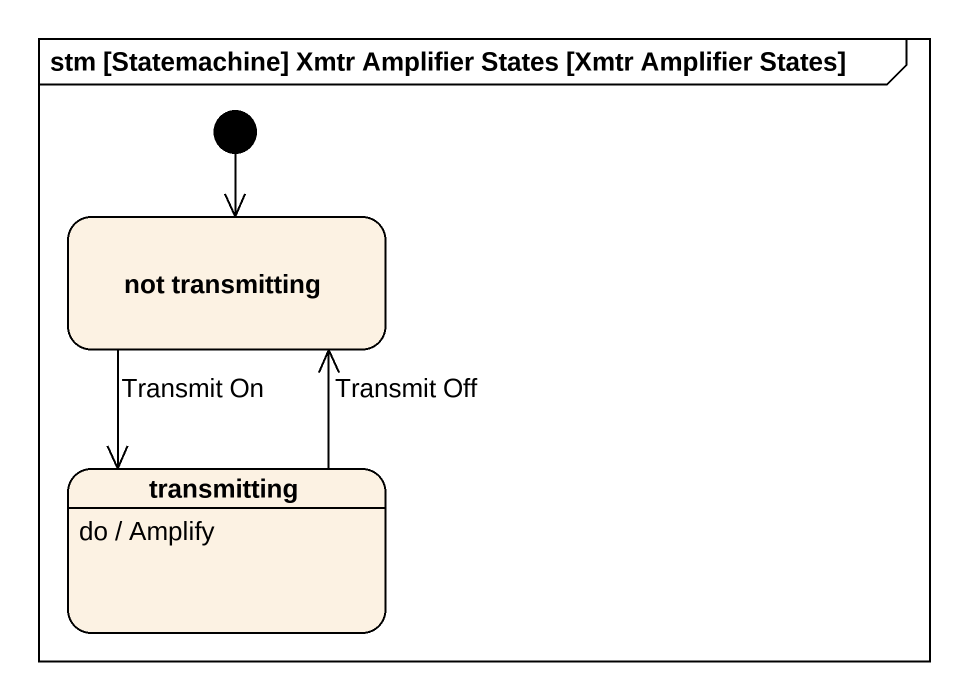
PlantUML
@startuml
mainframe stm [Statemachine] Xmtr Amplifier States [Xmtr Amplifier States]
hide empty description
state "not transmitting" as not_transmitting
state transmitting
transmitting : do / Amplify
[*] --> not_transmitting
not_transmitting --> transmitting : Transmit On
transmitting -up-> not_transmitting : Transmit Off
@enduml
